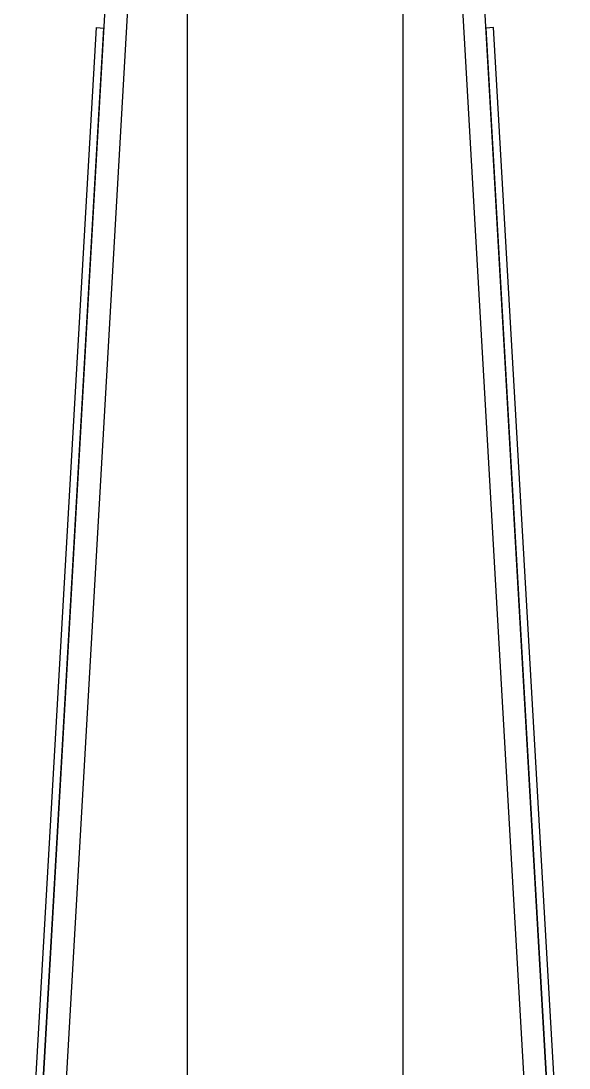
# Model space of a CAD drawing. Header units: millimetres. Extents: x 0 to 420, y 0 to 297.
# Drawn here: x 345.95 to 355.68, y 224.79 to 243.4 of the extents above; entities that cross this region are included whole.
import ezdxf

# ---------------------------------------------------------------- set-up
doc = ezdxf.new("R2010")
doc.units = ezdxf.units.MM

msp = doc.modelspace()

# ---------------------------------------------------------------- linework, layer by layer
at = {"color": 7, "linetype": 'Continuous', "lineweight": 25}
for p, q in [((346.08346, 219.94554), (347.7498, 248.93981)), ((348.1498, 248.92834), (346.48346, 219.93407)), ((353.48247, 248.92834), (355.14881, 219.93407)), ((355.54881, 219.94554), (353.88247, 248.93981)), ((348.89947, 243.5174), (348.89947, 214.83358)), ((352.7328, 243.5174), (352.7328, 214.83358)), ((345.94991, 219.99172), (347.28857, 243.27895)), ((346.08302, 219.98406), (347.42168, 243.27129)), ((347.28857, 243.27895), (347.42168, 243.27129)), ((354.34371, 243.27895), (354.2106, 243.27129)), ((355.54925, 219.98406), (354.2106, 243.27129)), ((355.68236, 219.99172), (354.34371, 243.27895))]:
    msp.add_line(p, q, dxfattribs=at)

doc.saveas('drawing.dxf')
